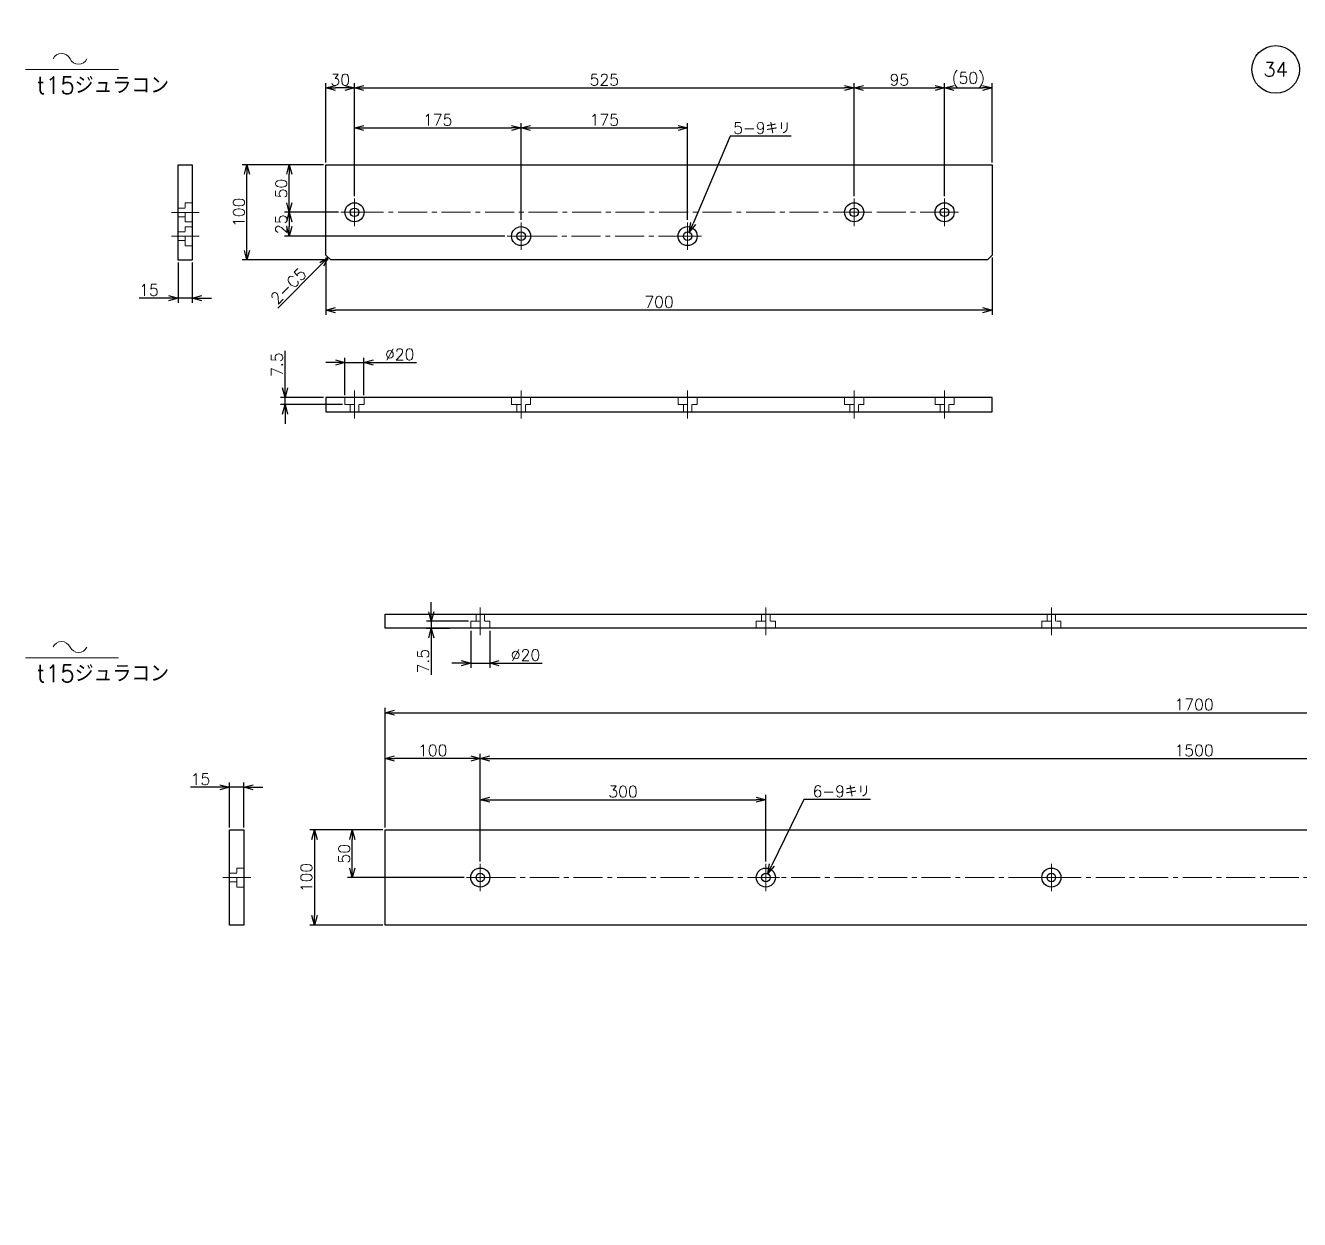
# Model space of a CAD drawing. Header units: millimetres. Extents: x 0 to 6647, y -19 to 2332.
# Drawn here: x 4221 to 5560, y 0 to 1254 of the extents above; entities that cross this region are included whole.
import ezdxf
from ezdxf import colors
from ezdxf.entities.mleader import LeaderData, LeaderLine
from ezdxf.enums import TextEntityAlignment as Align
from ezdxf.math import Vec2, Vec3

# ---------------------------------------------------------------- set-up
doc = ezdxf.new("R2010")
doc.units = ezdxf.units.MM
doc.header["$LTSCALE"] = 1.6
doc.header["$PDMODE"] = 99
doc.header["$PDSIZE"] = 1
doc.linetypes.add('CENTER2', pattern=[28.575, 19.05, -3.175, 3.175, -3.175])
doc.linetypes.add('HIDDEN', pattern=[9.525, 6.35, -3.175])
for name, color, linetype, lineweight in [('04_HIDDEN', 2, 'HIDDEN', 13), ('05_CENTER', 4, 'CENTER2', 13), ('08_DIM', 3, 'Continuous', 13)]:
    doc.layers.add(name, color=color, linetype=linetype, lineweight=lineweight)
doc.styles.add('KSS_TXT', font='txt.shx', dxfattribs={"bigfont": 'extfont2.shx'})
doc.styles.get("Standard").update_dxf_attribs({"font": 'txt.shx', "bigfont": 'extfont2.shx'})
doc.dimstyles.new('KSS_DIM', dxfattribs={"dimscale": 4, "dimtxt": 3, "dimasz": 2.5, "dimexe": 1.25, "dimexo": 0.625, "dimtad": 1, "dimdsep": 46, "dimtxsty": 'KSS_TXT', "dimblk": 'OPEN30', "dimcen": 0, "dimazin": 2, "dimtfac": 0.75, "dimtmove": 0, "dimatfit": 3, "dimldrblk": 'OPEN30', "dimfxl": 1.25, "dimtolj": 1, "dimarcsym": 0})
doc.dimstyles.new('KSS_DIM$3', dxfattribs={"dimscale": 4, "dimtxt": 3, "dimasz": 2.5, "dimexe": 1.25, "dimexo": 0.625, "dimtad": 1, "dimtih": 1, "dimtoh": 1, "dimdsep": 46, "dimtxsty": 'KSS_TXT', "dimblk": 'OPEN30', "dimcen": 0, "dimazin": 2, "dimtfac": 0.75, "dimtofl": 0, "dimtmove": 0, "dimatfit": 3, "dimldrblk": 'OPEN30', "dimfxl": 1.25, "dimtolj": 1, "dimarcsym": 0})

# ---------------------------------------------------------------- blocks, each defined once
blk = doc.blocks.new('_Open30')
at = {"color": 0, "linetype": 'ByBlock', "lineweight": -2}
for p, q in [((-1, 0.27), (0, 0)), ((0, 0), (-1, -0.27)), ((0, 0), (-1, 0))]:
    blk.add_line(p, q, dxfattribs=at)
blk = doc.blocks.new('*D204')
at = {"layer": '08_DIM', "color": 0, "lineweight": -2, "transparency": 16777216}
for p, q in [((4534.5, 1108), (4493.5, 1108)), ((4498.5, 1068), (4498.5, 1098)), ((4550.1, 1058), (4493.5, 1058))]:
    blk.add_line(p, q, dxfattribs=at)
at = {"layer": 'Defpoints', "color": 0, "transparency": 16777216}
for p in [(4498.5, 1108), (4537, 1108), (4552.6, 1058)]:
    blk.add_point(p, dxfattribs=at)
at = {"layer": '08_DIM', "color": 0, "lineweight": -2, "transparency": 16777216, "xscale": 10, "yscale": 10, "zscale": 10}
for p, rotation in [((4498.5, 1108), 90), ((4498.5, 1058), 270)]:
    blk.add_blockref('_Open30', p, dxfattribs=dict(at, rotation=rotation))
at = {"layer": '08_DIM', "color": 0, "transparency": 16777216, "insert": (4490, 1083), "char_height": 12, "attachment_point": 5, "rotation": 90, "style": 'KSS_TXT'}
blk.add_mtext('\\A1;50', dxfattribs=at)
blk = doc.blocks.new('*D205')
at = {"layer": '08_DIM', "color": 0, "lineweight": -2, "transparency": 16777216}
for p, q in [((4550.1, 1058), (4493.5, 1058)), ((4498.5, 1048), (4498.5, 1043)), ((4725.1, 1033), (4493.5, 1033))]:
    blk.add_line(p, q, dxfattribs=at)
at = {"layer": 'Defpoints', "color": 0, "transparency": 16777216}
for p in [(4552.6, 1058), (4498.5, 1033), (4727.6, 1033)]:
    blk.add_point(p, dxfattribs=at)
at = {"layer": '08_DIM', "color": 0, "lineweight": -2, "transparency": 16777216, "xscale": 10, "yscale": 10, "zscale": 10}
for p, rotation in [((4498.5, 1058), 90), ((4498.5, 1033), 270)]:
    blk.add_blockref('_Open30', p, dxfattribs=dict(at, rotation=rotation))
at = {"layer": '08_DIM', "color": 0, "transparency": 16777216, "insert": (4490, 1045.5), "char_height": 12, "attachment_point": 5, "rotation": 90, "style": 'KSS_TXT'}
blk.add_mtext('\\A1;25', dxfattribs=at)
blk = doc.blocks.new('*D206')
at = {"layer": '08_DIM', "color": 0, "lineweight": -2, "transparency": 16777216}
for p, q in [((4534.5, 1108), (4449, 1108)), ((4454, 1018), (4454, 1098)), ((4539.5, 1008), (4449, 1008))]:
    blk.add_line(p, q, dxfattribs=at)
at = {"layer": 'Defpoints', "color": 0, "transparency": 16777216}
for p in [(4454, 1108), (4537, 1108), (4542, 1008)]:
    blk.add_point(p, dxfattribs=at)
at = {"layer": '08_DIM', "color": 0, "lineweight": -2, "transparency": 16777216, "xscale": 10, "yscale": 10, "zscale": 10}
for p, rotation in [((4454, 1108), 90), ((4454, 1008), 270)]:
    blk.add_blockref('_Open30', p, dxfattribs=dict(at, rotation=rotation))
at = {"layer": '08_DIM', "color": 0, "transparency": 16777216, "insert": (4445.5, 1058), "char_height": 12, "attachment_point": 5, "rotation": 90, "style": 'KSS_TXT'}
blk.add_mtext('\\A1;100', dxfattribs=at)
blk = doc.blocks.new('*D207')
at = {"layer": '08_DIM', "color": 0, "lineweight": -2, "transparency": 16777216}
for p, q in [((4381.6, 1005.4), (4381.6, 962.9)), ((4396.6, 1005.4), (4396.6, 962.9)), ((4371.6, 967.9), (4340.6, 967.9)), ((4396.6, 967.9), (4381.6, 967.9)), ((4406.6, 967.9), (4416.6, 967.9))]:
    blk.add_line(p, q, dxfattribs=at)
at = {"layer": 'Defpoints', "color": 0, "transparency": 16777216}
for p in [(4381.6, 1007.9), (4396.6, 1007.9), (4381.6, 967.9)]:
    blk.add_point(p, dxfattribs=at)
at = {"layer": '08_DIM', "color": 0, "lineweight": -2, "transparency": 16777216, "xscale": 10, "yscale": 10, "zscale": 10}
blk.add_blockref('_Open30', (4381.6, 967.9), dxfattribs=at)
at = {"layer": '08_DIM', "color": 0, "lineweight": -2, "transparency": 16777216, "xscale": 10, "yscale": 10, "zscale": 10, "rotation": 180}
blk.add_blockref('_Open30', (4396.6, 967.9), dxfattribs=at)
at = {"layer": '08_DIM', "color": 0, "transparency": 16777216, "insert": (4351.1, 976.4), "char_height": 12, "attachment_point": 5, "style": 'KSS_TXT'}
blk.add_mtext('\\A1;15', dxfattribs=at)
blk = doc.blocks.new('*D208')
at = {"layer": '08_DIM', "color": 0, "lineweight": -2, "transparency": 16777216}
for p, q in [((4567, 1075), (4567, 1151.6)), ((4742, 1050), (4742, 1151.6)), ((4577, 1146.6), (4732, 1146.6))]:
    blk.add_line(p, q, dxfattribs=at)
at = {"layer": 'Defpoints', "color": 0, "transparency": 16777216}
for p in [(4742, 1146.6), (4567, 1072.5), (4742, 1047.5)]:
    blk.add_point(p, dxfattribs=at)
at = {"layer": '08_DIM', "color": 0, "lineweight": -2, "transparency": 16777216, "xscale": 10, "yscale": 10, "zscale": 10, "rotation": 180}
blk.add_blockref('_Open30', (4567, 1146.6), dxfattribs=at)
at = {"layer": '08_DIM', "color": 0, "lineweight": -2, "transparency": 16777216, "xscale": 10, "yscale": 10, "zscale": 10}
blk.add_blockref('_Open30', (4742, 1146.6), dxfattribs=at)
at = {"layer": '08_DIM', "color": 0, "transparency": 16777216, "insert": (4654.5, 1155.1), "char_height": 12, "attachment_point": 5, "style": 'KSS_TXT'}
blk.add_mtext('\\A1;175', dxfattribs=at)
blk = doc.blocks.new('*D209')
at = {"layer": '08_DIM', "color": 0, "lineweight": -2, "transparency": 16777216}
for p, q in [((4742, 1050), (4742, 1151.6)), ((4917, 1050), (4917, 1151.6)), ((4752, 1146.6), (4907, 1146.6))]:
    blk.add_line(p, q, dxfattribs=at)
at = {"layer": 'Defpoints', "color": 0, "transparency": 16777216}
for p in [(4917, 1146.6), (4742, 1047.5), (4917, 1047.5)]:
    blk.add_point(p, dxfattribs=at)
at = {"layer": '08_DIM', "color": 0, "lineweight": -2, "transparency": 16777216, "xscale": 10, "yscale": 10, "zscale": 10, "rotation": 180}
blk.add_blockref('_Open30', (4742, 1146.6), dxfattribs=at)
at = {"layer": '08_DIM', "color": 0, "lineweight": -2, "transparency": 16777216, "xscale": 10, "yscale": 10, "zscale": 10}
blk.add_blockref('_Open30', (4917, 1146.6), dxfattribs=at)
at = {"layer": '08_DIM', "color": 0, "transparency": 16777216, "insert": (4829.5, 1155.1), "char_height": 12, "attachment_point": 5, "style": 'KSS_TXT'}
blk.add_mtext('\\A1;175', dxfattribs=at)
blk = doc.blocks.new('*D210')
at = {"layer": '08_DIM', "color": 0, "lineweight": -2, "transparency": 16777216}
for p, q in [((4537, 1110.5), (4537, 1193.7)), ((4567, 1075), (4567, 1193.7)), ((4557, 1188.7), (4547, 1188.7))]:
    blk.add_line(p, q, dxfattribs=at)
at = {"layer": 'Defpoints', "color": 0, "transparency": 16777216}
for p in [(4537, 1188.7), (4537, 1108), (4567, 1072.5)]:
    blk.add_point(p, dxfattribs=at)
at = {"layer": '08_DIM', "color": 0, "lineweight": -2, "transparency": 16777216, "xscale": 10, "yscale": 10, "zscale": 10, "rotation": 180}
blk.add_blockref('_Open30', (4537, 1188.7), dxfattribs=at)
at = {"layer": '08_DIM', "color": 0, "lineweight": -2, "transparency": 16777216, "xscale": 10, "yscale": 10, "zscale": 10}
blk.add_blockref('_Open30', (4567, 1188.7), dxfattribs=at)
at = {"layer": '08_DIM', "color": 0, "transparency": 16777216, "insert": (4552, 1197.2), "char_height": 12, "attachment_point": 5, "style": 'KSS_TXT'}
blk.add_mtext('\\A1;30', dxfattribs=at)
blk = doc.blocks.new('*D211')
at = {"layer": '08_DIM', "color": 0, "lineweight": -2, "transparency": 16777216}
for p, q in [((4567, 1075), (4567, 1193.7)), ((5092, 1075), (5092, 1193.7)), ((4577, 1188.7), (5082, 1188.7))]:
    blk.add_line(p, q, dxfattribs=at)
at = {"layer": 'Defpoints', "color": 0, "transparency": 16777216}
for p in [(5092, 1188.7), (4567, 1072.5), (5092, 1072.5)]:
    blk.add_point(p, dxfattribs=at)
at = {"layer": '08_DIM', "color": 0, "lineweight": -2, "transparency": 16777216, "xscale": 10, "yscale": 10, "zscale": 10, "rotation": 180}
blk.add_blockref('_Open30', (4567, 1188.7), dxfattribs=at)
at = {"layer": '08_DIM', "color": 0, "lineweight": -2, "transparency": 16777216, "xscale": 10, "yscale": 10, "zscale": 10}
blk.add_blockref('_Open30', (5092, 1188.7), dxfattribs=at)
at = {"layer": '08_DIM', "color": 0, "transparency": 16777216, "insert": (4829.5, 1197.2), "char_height": 12, "attachment_point": 5, "style": 'KSS_TXT'}
blk.add_mtext('\\A1;525', dxfattribs=at)
blk = doc.blocks.new('*D212')
at = {"layer": '08_DIM', "color": 0, "lineweight": -2, "transparency": 16777216}
for p, q in [((5092, 1075), (5092, 1193.7)), ((5187, 1075), (5187, 1193.7)), ((5102, 1188.7), (5177, 1188.7))]:
    blk.add_line(p, q, dxfattribs=at)
at = {"layer": 'Defpoints', "color": 0, "transparency": 16777216}
for p in [(5187, 1188.7), (5092, 1072.5), (5187, 1072.5)]:
    blk.add_point(p, dxfattribs=at)
at = {"layer": '08_DIM', "color": 0, "lineweight": -2, "transparency": 16777216, "xscale": 10, "yscale": 10, "zscale": 10, "rotation": 180}
blk.add_blockref('_Open30', (5092, 1188.7), dxfattribs=at)
at = {"layer": '08_DIM', "color": 0, "lineweight": -2, "transparency": 16777216, "xscale": 10, "yscale": 10, "zscale": 10}
blk.add_blockref('_Open30', (5187, 1188.7), dxfattribs=at)
at = {"layer": '08_DIM', "color": 0, "transparency": 16777216, "insert": (5139.5, 1197.2), "char_height": 12, "attachment_point": 5, "style": 'KSS_TXT'}
blk.add_mtext('\\A1;95', dxfattribs=at)
blk = doc.blocks.new('*D213')
at = {"layer": '08_DIM', "color": 0, "lineweight": -2, "transparency": 16777216}
for p, q in [((5187, 1075), (5187, 1193.7)), ((5237, 1110.5), (5237, 1193.7)), ((5197, 1188.7), (5227, 1188.7))]:
    blk.add_line(p, q, dxfattribs=at)
at = {"layer": 'Defpoints', "color": 0, "transparency": 16777216}
for p in [(5237, 1188.7), (5237, 1108), (5187, 1072.5)]:
    blk.add_point(p, dxfattribs=at)
at = {"layer": '08_DIM', "color": 0, "lineweight": -2, "transparency": 16777216, "xscale": 10, "yscale": 10, "zscale": 10, "rotation": 180}
blk.add_blockref('_Open30', (5187, 1188.7), dxfattribs=at)
at = {"layer": '08_DIM', "color": 0, "lineweight": -2, "transparency": 16777216, "xscale": 10, "yscale": 10, "zscale": 10}
blk.add_blockref('_Open30', (5237, 1188.7), dxfattribs=at)
at = {"layer": '08_DIM', "color": 0, "transparency": 16777216, "insert": (5212, 1197.2), "char_height": 12, "attachment_point": 5, "style": 'KSS_TXT'}
blk.add_mtext('\\A1;(50)', dxfattribs=at)
blk = doc.blocks.new('*D214')
at = {"layer": '08_DIM', "color": 0, "lineweight": -2, "transparency": 16777216}
for p, q in [((4547, 900.2), (4537, 900.2)), ((4557, 866), (4557, 905.2)), ((4557, 900.2), (4577, 900.2)), ((4577, 866), (4577, 905.2)), ((4587, 900.2), (4632, 900.2))]:
    blk.add_line(p, q, dxfattribs=at)
at = {"layer": 'Defpoints', "color": 0, "transparency": 16777216}
for p in [(4577, 900.2), (4557, 863.5), (4577, 863.5)]:
    blk.add_point(p, dxfattribs=at)
at = {"layer": '08_DIM', "color": 0, "lineweight": -2, "transparency": 16777216, "xscale": 10, "yscale": 10, "zscale": 10}
blk.add_blockref('_Open30', (4557, 900.2), dxfattribs=at)
at = {"layer": '08_DIM', "color": 0, "lineweight": -2, "transparency": 16777216, "xscale": 10, "yscale": 10, "zscale": 10, "rotation": 180}
blk.add_blockref('_Open30', (4577, 900.2), dxfattribs=at)
at = {"layer": '08_DIM', "color": 0, "transparency": 16777216, "insert": (4614.5, 908.7), "char_height": 12, "attachment_point": 5, "style": 'KSS_TXT'}
blk.add_mtext('\\A1;%%C20', dxfattribs=at)
blk = doc.blocks.new('*D215')
at = {"layer": '08_DIM', "color": 0, "lineweight": -2, "transparency": 16777216}
for p, q in [((4494.1, 873.5), (4494.1, 912.5)), ((4534.5, 863.5), (4489.1, 863.5)), ((4494.1, 856), (4494.1, 863.5)), ((4554.5, 856), (4489.1, 856)), ((4494.1, 846), (4494.1, 836))]:
    blk.add_line(p, q, dxfattribs=at)
at = {"layer": 'Defpoints', "color": 0, "transparency": 16777216}
for p in [(4494.1, 863.5), (4537, 863.5), (4557, 856)]:
    blk.add_point(p, dxfattribs=at)
at = {"layer": '08_DIM', "color": 0, "lineweight": -2, "transparency": 16777216, "xscale": 10, "yscale": 10, "zscale": 10}
for p, rotation in [((4494.1, 863.5), 270), ((4494.1, 856), 90)]:
    blk.add_blockref('_Open30', p, dxfattribs=dict(at, rotation=rotation))
at = {"layer": '08_DIM', "color": 0, "transparency": 16777216, "insert": (4485.6, 898), "char_height": 12, "attachment_point": 5, "rotation": 90, "style": 'KSS_TXT'}
blk.add_mtext('\\A1;7.5', dxfattribs=at)
blk = doc.blocks.new('*D216')
at = {"layer": '08_DIM', "color": 0, "lineweight": -2, "transparency": 16777216}
for p, q in [((4537, 1010.5), (4537, 950.3)), ((5237, 1010.5), (5237, 950.3)), ((5227, 955.3), (4547, 955.3))]:
    blk.add_line(p, q, dxfattribs=at)
at = {"layer": 'Defpoints', "color": 0, "transparency": 16777216}
for p in [(4537, 1013), (5237, 1013), (4537, 955.3)]:
    blk.add_point(p, dxfattribs=at)
at = {"layer": '08_DIM', "color": 0, "lineweight": -2, "transparency": 16777216, "xscale": 10, "yscale": 10, "zscale": 10, "rotation": 180}
blk.add_blockref('_Open30', (4537, 955.3), dxfattribs=at)
at = {"layer": '08_DIM', "color": 0, "lineweight": -2, "transparency": 16777216, "xscale": 10, "yscale": 10, "zscale": 10}
blk.add_blockref('_Open30', (5237, 955.3), dxfattribs=at)
at = {"layer": '08_DIM', "color": 0, "transparency": 16777216, "insert": (4887, 963.8), "char_height": 12, "attachment_point": 5, "style": 'KSS_TXT'}
blk.add_mtext('\\A1;700', dxfattribs=at)
blk = doc.blocks.new('*D217')
at = {"layer": '08_DIM', "color": 0, "lineweight": -2, "transparency": 16777216}
blk.add_line((4532.5, 1003.5), (4486.3, 957.3), dxfattribs=at)
at = {"layer": 'Defpoints', "color": 0, "transparency": 16777216}
for p in [(4539.5, 1010.5), (4444.7, 915.7), (4444.7, 915.7)]:
    blk.add_point(p, dxfattribs=at)
at = {"layer": '08_DIM', "color": 0, "lineweight": -2, "transparency": 16777216, "xscale": 10, "yscale": 10, "zscale": 10, "rotation": 44.99999999999979}
blk.add_blockref('_Open30', (4539.5, 1010.5), dxfattribs=at)
at = {"layer": '08_DIM', "color": 0, "transparency": 16777216, "insert": (4497.6, 980.6), "char_height": 12, "attachment_point": 5, "rotation": 45, "style": 'KSS_TXT'}
blk.add_mtext('\\A1;2-C5', dxfattribs=at)
blk = doc.blocks.new('p1ba05')
for centre, start, end in [((-2.95, 0.29), 24.2276, 155.5758), ((0, 1.62), 204.2276, 335.5758)]:
    blk.add_arc(centre, 1.62, start, end)
blk = doc.blocks.new('*D218')
at = {"layer": '08_DIM', "color": 0, "lineweight": -2, "transparency": 16777216}
for p, q in [((4961.8, 1138), (4922.7, 1046.4)), ((5025.9, 1138), (4961.8, 1138))]:
    blk.add_line(p, q, dxfattribs=at)
at = {"layer": 'Defpoints', "color": 0, "transparency": 16777216}
for p in [(4918.8, 1037.2), (4915.3, 1028.9)]:
    blk.add_point(p, dxfattribs=at)
at = {"layer": '08_DIM', "color": 0, "lineweight": -2, "transparency": 16777216, "xscale": 10, "yscale": 10, "zscale": 10, "rotation": 246.8800580924028}
blk.add_blockref('_Open30', (4918.8, 1037.2), dxfattribs=at)
at = {"layer": '08_DIM', "color": 0, "transparency": 16777216, "insert": (4995.1, 1146.5), "char_height": 12, "attachment_point": 5, "style": 'KSS_TXT'}
blk.add_mtext('\\A1;5-9キリ', dxfattribs=at)
blk = doc.blocks.new('AM_BALLOON1')
at = {"transparency": 16777216}
blk.add_circle((0, 0), 5, dxfattribs=at)
blk.add_attdef('B_NUMBER', text='', height=3, dxfattribs=at).set_placement((0, 0), align=Align.MIDDLE_CENTER)
blk = doc.blocks.new('_OPEN')
at = {"color": 0, "linetype": 'ByBlock'}
for p, q in [((-1, 0.17), (0, 0)), ((0, 0), (-1, -0.17)), ((0, 0), (-1, 0))]:
    blk.add_line(p, q, dxfattribs=at)
blk = doc.blocks.new('*D249')
at = {"layer": '08_DIM', "color": 0, "lineweight": -2, "transparency": 16777216}
for p, q in [((4699.2, 376.2), (4699.2, 446)), ((4999.2, 376.2), (4999.2, 446)), ((4709.2, 441), (4989.2, 441))]:
    blk.add_line(p, q, dxfattribs=at)
at = {"layer": 'Defpoints', "color": 0, "transparency": 16777216}
for p in [(4999.2, 441), (4699.2, 373.7), (4999.2, 373.7)]:
    blk.add_point(p, dxfattribs=at)
at = {"layer": '08_DIM', "color": 0, "lineweight": -2, "transparency": 16777216, "xscale": 10, "yscale": 10, "zscale": 10, "rotation": 180}
blk.add_blockref('_Open30', (4699.2, 441), dxfattribs=at)
at = {"layer": '08_DIM', "color": 0, "lineweight": -2, "transparency": 16777216, "xscale": 10, "yscale": 10, "zscale": 10}
blk.add_blockref('_Open30', (4999.2, 441), dxfattribs=at)
at = {"layer": '08_DIM', "color": 0, "transparency": 16777216, "insert": (4849.2, 449.5), "char_height": 12, "attachment_point": 5, "style": 'KSS_TXT'}
blk.add_mtext('\\A1;300', dxfattribs=at)
blk = doc.blocks.new('*D250')
at = {"layer": '08_DIM', "color": 0, "lineweight": -2, "transparency": 16777216}
for p, q in [((4699.2, 376.2), (4699.2, 489.2)), ((4709.2, 484.2), (6189.2, 484.2)), ((6199.2, 376.2), (6199.2, 489.2))]:
    blk.add_line(p, q, dxfattribs=at)
at = {"layer": 'Defpoints', "color": 0, "transparency": 16777216}
for p in [(6199.2, 484.2), (4699.2, 373.7), (6199.2, 373.7)]:
    blk.add_point(p, dxfattribs=at)
at = {"layer": '08_DIM', "color": 0, "lineweight": -2, "transparency": 16777216, "xscale": 10, "yscale": 10, "zscale": 10, "rotation": 180}
blk.add_blockref('_Open30', (4699.2, 484.2), dxfattribs=at)
at = {"layer": '08_DIM', "color": 0, "lineweight": -2, "transparency": 16777216, "xscale": 10, "yscale": 10, "zscale": 10}
blk.add_blockref('_Open30', (6199.2, 484.2), dxfattribs=at)
at = {"layer": '08_DIM', "color": 0, "transparency": 16777216, "insert": (5449.2, 492.7), "char_height": 12, "attachment_point": 5, "style": 'KSS_TXT'}
blk.add_mtext('\\A1;1500', dxfattribs=at)
blk = doc.blocks.new('*D251')
at = {"layer": '08_DIM', "color": 0, "lineweight": -2, "transparency": 16777216}
for p, q in [((4599.2, 411.7), (4599.2, 489.2)), ((4689.2, 484.2), (4609.2, 484.2)), ((4699.2, 376.2), (4699.2, 489.2))]:
    blk.add_line(p, q, dxfattribs=at)
at = {"layer": 'Defpoints', "color": 0, "transparency": 16777216}
for p in [(4599.2, 484.2), (4599.2, 409.2), (4699.2, 373.7)]:
    blk.add_point(p, dxfattribs=at)
at = {"layer": '08_DIM', "color": 0, "lineweight": -2, "transparency": 16777216, "xscale": 10, "yscale": 10, "zscale": 10, "rotation": 180}
blk.add_blockref('_Open30', (4599.2, 484.2), dxfattribs=at)
at = {"layer": '08_DIM', "color": 0, "lineweight": -2, "transparency": 16777216, "xscale": 10, "yscale": 10, "zscale": 10}
blk.add_blockref('_Open30', (4699.2, 484.2), dxfattribs=at)
at = {"layer": '08_DIM', "color": 0, "transparency": 16777216, "insert": (4649.2, 492.7), "char_height": 12, "attachment_point": 5, "style": 'KSS_TXT'}
blk.add_mtext('\\A1;100', dxfattribs=at)
blk = doc.blocks.new('*D252')
at = {"layer": '08_DIM', "color": 0, "lineweight": -2, "transparency": 16777216}
for p, q in [((4599.2, 411.7), (4599.2, 537.4)), ((6299.2, 411.7), (6299.2, 537.4)), ((4609.2, 532.4), (6289.2, 532.4))]:
    blk.add_line(p, q, dxfattribs=at)
at = {"layer": 'Defpoints', "color": 0, "transparency": 16777216}
for p in [(6299.2, 532.4), (4599.2, 409.2), (6299.2, 409.2)]:
    blk.add_point(p, dxfattribs=at)
at = {"layer": '08_DIM', "color": 0, "lineweight": -2, "transparency": 16777216, "xscale": 10, "yscale": 10, "zscale": 10, "rotation": 180}
blk.add_blockref('_Open30', (4599.2, 532.4), dxfattribs=at)
at = {"layer": '08_DIM', "color": 0, "lineweight": -2, "transparency": 16777216, "xscale": 10, "yscale": 10, "zscale": 10}
blk.add_blockref('_Open30', (6299.2, 532.4), dxfattribs=at)
at = {"layer": '08_DIM', "color": 0, "transparency": 16777216, "insert": (5449.2, 540.9), "char_height": 12, "attachment_point": 5, "style": 'KSS_TXT'}
blk.add_mtext('\\A1;1700', dxfattribs=at)
blk = doc.blocks.new('*D253')
at = {"layer": '08_DIM', "color": 0, "lineweight": -2, "transparency": 16777216}
for p, q in [((4596.7, 409.2), (4559.7, 409.2)), ((4564.7, 369.2), (4564.7, 399.2)), ((4682.3, 359.2), (4559.7, 359.2))]:
    blk.add_line(p, q, dxfattribs=at)
at = {"layer": 'Defpoints', "color": 0, "transparency": 16777216}
for p in [(4564.7, 409.2), (4599.2, 409.2), (4684.8, 359.2)]:
    blk.add_point(p, dxfattribs=at)
at = {"layer": '08_DIM', "color": 0, "lineweight": -2, "transparency": 16777216, "xscale": 10, "yscale": 10, "zscale": 10}
for p, rotation in [((4564.7, 409.2), 90), ((4564.7, 359.2), 270)]:
    blk.add_blockref('_Open30', p, dxfattribs=dict(at, rotation=rotation))
at = {"layer": '08_DIM', "color": 0, "transparency": 16777216, "insert": (4556.2, 384.2), "char_height": 12, "attachment_point": 5, "rotation": 90, "style": 'KSS_TXT'}
blk.add_mtext('\\A1;50', dxfattribs=at)
blk = doc.blocks.new('*D254')
at = {"layer": '08_DIM', "color": 0, "lineweight": -2, "transparency": 16777216}
for p, q in [((4596.7, 409.2), (4520, 409.2)), ((4525, 399.2), (4525, 319.2)), ((4596.7, 309.2), (4520, 309.2))]:
    blk.add_line(p, q, dxfattribs=at)
at = {"layer": 'Defpoints', "color": 0, "transparency": 16777216}
for p in [(4599.2, 409.2), (4525, 309.2), (4599.2, 309.2)]:
    blk.add_point(p, dxfattribs=at)
at = {"layer": '08_DIM', "color": 0, "lineweight": -2, "transparency": 16777216, "xscale": 10, "yscale": 10, "zscale": 10}
for p, rotation in [((4525, 409.2), 90), ((4525, 309.2), 270)]:
    blk.add_blockref('_Open30', p, dxfattribs=dict(at, rotation=rotation))
at = {"layer": '08_DIM', "color": 0, "transparency": 16777216, "insert": (4516.5, 359.2), "char_height": 12, "attachment_point": 5, "rotation": 90, "style": 'KSS_TXT'}
blk.add_mtext('\\A1;100', dxfattribs=at)
blk = doc.blocks.new('*D255')
at = {"layer": '08_DIM', "color": 0, "lineweight": -2, "transparency": 16777216}
for p, q in [((4435.7, 411.7), (4435.7, 459)), ((4450.7, 411.7), (4450.7, 459)), ((4425.7, 454), (4394.7, 454)), ((4450.7, 454), (4435.7, 454)), ((4460.7, 454), (4470.7, 454))]:
    blk.add_line(p, q, dxfattribs=at)
at = {"layer": 'Defpoints', "color": 0, "transparency": 16777216}
for p in [(4435.7, 454), (4435.7, 409.2), (4450.7, 409.2)]:
    blk.add_point(p, dxfattribs=at)
at = {"layer": '08_DIM', "color": 0, "lineweight": -2, "transparency": 16777216, "xscale": 10, "yscale": 10, "zscale": 10}
blk.add_blockref('_Open30', (4435.7, 454), dxfattribs=at)
at = {"layer": '08_DIM', "color": 0, "lineweight": -2, "transparency": 16777216, "xscale": 10, "yscale": 10, "zscale": 10, "rotation": 180}
blk.add_blockref('_Open30', (4450.7, 454), dxfattribs=at)
at = {"layer": '08_DIM', "color": 0, "transparency": 16777216, "insert": (4405.2, 462.5), "char_height": 12, "attachment_point": 5, "style": 'KSS_TXT'}
blk.add_mtext('\\A1;15', dxfattribs=at)
blk = doc.blocks.new('*D256')
at = {"layer": '08_DIM', "color": 0, "lineweight": -2, "transparency": 16777216}
for p, q in [((4689.2, 618.5), (4689.2, 579.4)), ((4709.2, 618.5), (4709.2, 579.4)), ((4679.2, 584.4), (4669.2, 584.4)), ((4689.2, 584.4), (4709.2, 584.4)), ((4719.2, 584.4), (4764.2, 584.4))]:
    blk.add_line(p, q, dxfattribs=at)
at = {"layer": 'Defpoints', "color": 0, "transparency": 16777216}
for p in [(4689.2, 621), (4709.2, 621), (4709.2, 584.4)]:
    blk.add_point(p, dxfattribs=at)
at = {"layer": '08_DIM', "color": 0, "lineweight": -2, "transparency": 16777216, "xscale": 10, "yscale": 10, "zscale": 10}
blk.add_blockref('_Open30', (4689.2, 584.4), dxfattribs=at)
at = {"layer": '08_DIM', "color": 0, "lineweight": -2, "transparency": 16777216, "xscale": 10, "yscale": 10, "zscale": 10, "rotation": 180}
blk.add_blockref('_Open30', (4709.2, 584.4), dxfattribs=at)
at = {"layer": '08_DIM', "color": 0, "transparency": 16777216, "insert": (4746.7, 592.9), "char_height": 12, "attachment_point": 5, "style": 'KSS_TXT'}
blk.add_mtext('\\A1;%%C20', dxfattribs=at)
blk = doc.blocks.new('*D257')
at = {"layer": '08_DIM', "color": 0, "lineweight": -2, "transparency": 16777216}
for p, q in [((4647.7, 638.5), (4647.7, 648.5)), ((4686.7, 628.5), (4642.7, 628.5)), ((4666.7, 621), (4642.7, 621)), ((4647.7, 628.5), (4647.7, 621)), ((4647.7, 611), (4647.7, 572))]:
    blk.add_line(p, q, dxfattribs=at)
at = {"layer": 'Defpoints', "color": 0, "transparency": 16777216}
for p in [(4647.7, 621), (4669.2, 621), (4689.2, 628.5)]:
    blk.add_point(p, dxfattribs=at)
at = {"layer": '08_DIM', "color": 0, "lineweight": -2, "transparency": 16777216, "xscale": 10, "yscale": 10, "zscale": 10}
for p, rotation in [((4647.7, 628.5), 270), ((4647.7, 621), 90)]:
    blk.add_blockref('_Open30', p, dxfattribs=dict(at, rotation=rotation))
at = {"layer": '08_DIM', "color": 0, "transparency": 16777216, "insert": (4639.2, 586.5), "char_height": 12, "attachment_point": 5, "rotation": 90, "style": 'KSS_TXT'}
blk.add_mtext('\\A1;7.5', dxfattribs=at)
blk = doc.blocks.new('*D258')
at = {"layer": '08_DIM', "color": 0, "lineweight": -2, "transparency": 16777216}
for p, q in [((5039.2, 441.3), (5005.6, 372.3)), ((5109.3, 441.3), (5039.2, 441.3))]:
    blk.add_line(p, q, dxfattribs=at)
at = {"layer": 'Defpoints', "color": 0, "transparency": 16777216}
for p in [(5001.2, 363.3), (4997.2, 355.2)]:
    blk.add_point(p, dxfattribs=at)
at = {"layer": '08_DIM', "color": 0, "lineweight": -2, "transparency": 16777216, "xscale": 10, "yscale": 10, "zscale": 10, "rotation": 244.0164366393957}
blk.add_blockref('_Open30', (5001.2, 363.3), dxfattribs=at)
at = {"layer": '08_DIM', "color": 0, "transparency": 16777216, "insert": (5078.5, 449.8), "char_height": 12, "attachment_point": 5, "style": 'KSS_TXT'}
blk.add_mtext('\\A1;6-9キリ', dxfattribs=at)

msp = doc.modelspace()

# ---------------------------------------------------------------- linework, layer by layer
at = {"color": 0}
msp.add_line((4599.213, 409.245), (6299.213, 409.245), dxfattribs=at)
for points in [[(4381.612, 1007.89), (4381.612, 1107.89), (4396.612, 1107.89), (4396.612, 1007.89)], [(4537.038, 1108.023), (5237.038, 1108.023), (5237.038, 1013.023), (5232.038, 1008.023), (4542.038, 1008.023), (4537.038, 1013.023)], [(4537.038, 848.548), (5237.038, 848.549), (5237.038, 863.549), (4537.038, 863.548)], [(4599.213, 636.008), (6299.213, 636.008), (6299.213, 621.008), (4599.213, 621.008)], [(4435.718, 309.245), (4435.718, 409.245), (4450.718, 409.245), (4450.718, 309.245)]]:
    msp.add_lwpolyline(points, close=True, dxfattribs=at)
for points in [[(4599.213, 309.245), (4599.213, 409.245)], [(6299.213, 309.245), (6299.213, 309.245), (4599.213, 309.245), (4599.213, 309.245)]]:
    msp.add_lwpolyline(points, dxfattribs=at)
for centre, radius in [((4567.039, 1058.023), 10), ((4567.039, 1058.023), 4.5), ((5092.039, 1058.023), 10), ((5092.039, 1058.023), 4.5), ((5187.038, 1058.023), 10), ((5187.038, 1058.023), 4.5), ((4742.039, 1033.023), 10), ((4742.039, 1033.023), 4.5), ((4917.039, 1033.023), 10), ((4917.039, 1033.023), 4.5), ((4699.213, 359.245), 10), ((4699.213, 359.245), 4.5), ((4999.213, 359.245), 10), ((4999.213, 359.245), 4.5), ((5299.213, 359.245), 10), ((5299.213, 359.245), 4.5)]:
    msp.add_circle(centre, radius, dxfattribs=at)
at = {"layer": '04_HIDDEN'}
for p, q in [((4389.112, 1062.39), (4381.612, 1062.39)), ((4389.112, 1047.89), (4389.112, 1067.89)), ((4389.112, 1067.89), (4396.612, 1067.89)), ((4389.112, 1053.39), (4381.612, 1053.39)), ((4396.612, 1047.89), (4389.112, 1047.89)), ((4389.112, 1037.39), (4381.612, 1037.39)), ((4389.112, 1022.89), (4389.112, 1042.89)), ((4389.112, 1042.89), (4396.612, 1042.89)), ((4389.112, 1028.39), (4381.612, 1028.39)), ((4396.612, 1022.89), (4389.112, 1022.89)), ((4557.039, 863.549), (4557.039, 856.049)), ((4577.039, 856.049), (4577.039, 863.549)), ((4732.039, 863.549), (4732.039, 856.049)), ((4752.039, 856.049), (4752.039, 863.549)), ((4907.039, 863.549), (4907.039, 856.049)), ((4927.039, 856.049), (4927.039, 863.549)), ((5082.039, 863.549), (5082.039, 856.049)), ((5102.039, 856.049), (5102.039, 863.549)), ((5177.038, 863.549), (5177.038, 856.049)), ((5197.038, 856.049), (5197.038, 863.549)), ((4557.039, 856.049), (4577.039, 856.049)), ((4562.539, 856.049), (4562.539, 848.549)), ((4571.539, 856.049), (4571.539, 848.549)), ((4732.039, 856.049), (4752.039, 856.049)), ((4737.539, 856.049), (4737.539, 848.549)), ((4746.539, 856.049), (4746.539, 848.549)), ((4907.039, 856.049), (4927.039, 856.049)), ((4912.539, 856.049), (4912.539, 848.549)), ((4921.539, 856.049), (4921.539, 848.549)), ((5082.039, 856.049), (5102.039, 856.049)), ((5087.539, 856.049), (5087.539, 848.549)), ((5096.539, 856.049), (5096.539, 848.549)), ((5177.038, 856.049), (5197.038, 856.049)), ((5182.538, 856.049), (5182.538, 848.549)), ((5191.538, 856.049), (5191.538, 848.549)), ((4694.713, 628.508), (4694.713, 636.008)), ((4703.713, 628.508), (4703.713, 636.008)), ((4994.713, 628.508), (4994.713, 636.008)), ((5003.713, 628.508), (5003.713, 636.008)), ((5294.713, 628.508), (5294.713, 636.008)), ((5303.713, 628.508), (5303.713, 636.008)), ((4689.213, 628.508), (4709.213, 628.508)), ((4689.213, 621.008), (4689.213, 628.508)), ((4709.213, 628.508), (4709.213, 621.008)), ((4989.213, 628.508), (5009.213, 628.508)), ((4989.213, 621.008), (4989.213, 628.508)), ((5009.213, 628.508), (5009.213, 621.008)), ((5289.213, 628.508), (5309.213, 628.508)), ((5289.213, 621.008), (5289.213, 628.508)), ((5309.213, 628.508), (5309.213, 621.008)), ((4443.218, 363.745), (4435.718, 363.745)), ((4443.218, 349.245), (4443.218, 369.245)), ((4443.218, 369.245), (4450.718, 369.245)), ((4443.218, 354.745), (4435.718, 354.745)), ((4450.718, 349.245), (4443.218, 349.245))]:
    msp.add_line(p, q, dxfattribs=at)
at = {"layer": '05_CENTER'}
for p, q in [((4567.039, 1043.585), (4567.039, 1072.462)), ((5092.039, 1043.585), (5092.039, 1072.462)), ((5187.038, 1043.585), (5187.038, 1072.462)), ((4403.934, 1057.89), (4374.627, 1057.89)), ((4581.477, 1058.023), (4552.6, 1058.023)), ((4567.039, 1058.023), (5187.038, 1058.023)), ((5106.477, 1058.023), (5077.6, 1058.023)), ((5201.477, 1058.023), (5172.6, 1058.023)), ((4742.039, 1018.585), (4742.039, 1047.462)), ((4917.039, 1018.585), (4917.039, 1047.462)), ((4403.934, 1032.89), (4374.627, 1032.89)), ((4756.477, 1033.023), (4727.6, 1033.023)), ((4917.039, 1033.023), (4742.039, 1033.023)), ((4931.477, 1033.023), (4902.6, 1033.023)), ((4567.039, 870.87), (4567.039, 841.564)), ((4742.039, 870.87), (4742.039, 841.564)), ((4917.039, 870.87), (4917.039, 841.564)), ((5092.039, 870.87), (5092.039, 841.564)), ((5187.038, 870.87), (5187.038, 841.564)), ((4699.213, 613.686), (4699.213, 642.993)), ((4999.213, 613.686), (4999.213, 642.993)), ((5299.213, 613.686), (5299.213, 642.993)), ((4699.213, 344.806), (4699.213, 373.683)), ((4999.213, 344.806), (4999.213, 373.683)), ((5299.213, 344.806), (5299.213, 373.683)), ((4458.04, 359.245), (4428.733, 359.245)), ((4713.652, 359.245), (4684.774, 359.245)), ((6199.213, 359.245), (4699.213, 359.245)), ((5013.652, 359.245), (4984.774, 359.245)), ((5313.652, 359.245), (5284.774, 359.245))]:
    msp.add_line(p, q, dxfattribs=at)
at = {"layer": '08_DIM'}
for p, q in [((4221.341, 1208.074), (4318.947, 1208.074)), ((4221.341, 590.18), (4318.947, 590.18))]:
    msp.add_line(p, q, dxfattribs=at)

# ---------------------------------------------------------------- block references
at = {"layer": '08_DIM', "xscale": 6, "yscale": 6, "zscale": 6}
for p in [(4276.991, 1213.545), (4276.991, 595.65)]:
    msp.add_blockref('p1ba05', p, dxfattribs=at)

# ---------------------------------------------------------------- texts
at = {"layer": '08_DIM', "style": 'KSS_TXT'}
for p in [(4233.046, 1182.454), (4233.046, 564.56)]:
    msp.add_text('t15ジュラコン', height=18, dxfattribs=at).set_placement(p)

# ---------------------------------------------------------------- dimensions: what is measured, and where the dimension line sits
at = {"layer": '08_DIM'}
for base, p1, p2, picture, middle in [((4537.038, 1188.703), (4567.039, 1072.462), (4537.038, 1108.023), '*D210', (4552.038, 1197.203)), ((5092.039, 1188.703), (4567.039, 1072.462), (5092.039, 1072.462), '*D211', (4829.539, 1197.203)), ((5187.038, 1188.703), (5092.039, 1072.462), (5187.038, 1072.462), '*D212', (5139.538, 1197.203)), ((4742.039, 1146.602), (4567.039, 1072.462), (4742.039, 1047.462), '*D208', (4654.539, 1155.102)), ((4917.039, 1146.602), (4742.039, 1047.462), (4917.039, 1047.462), '*D209', (4829.539, 1155.102)), ((4381.612, 967.869), (4396.612, 1007.89), (4381.612, 1007.89), '*D207', (4351.112, 976.369)), ((4537.038, 955.304), (5237.038, 1013.023), (4537.038, 1013.023), '*D216', (4887.038, 963.804)), ((6299.213, 532.377), (4599.213, 409.245), (6299.213, 409.245), '*D252', (5449.213, 540.877)), ((4599.213, 484.218), (4699.213, 373.683), (4599.213, 409.245), '*D251', (4649.213, 492.718)), ((6199.213, 484.218), (4699.213, 373.683), (6199.213, 373.683), '*D250', (5449.213, 492.718)), ((4435.718, 453.952), (4450.718, 409.245), (4435.718, 409.245), '*D255', (4405.218, 462.452)), ((4999.213, 441.028), (4699.213, 373.683), (4999.213, 373.683), '*D249', (4849.213, 449.528))]:
    dim = msp.add_linear_dim(base=base, p1=p1, p2=p2, dimstyle='KSS_DIM', override={"dimarcsym": 1}, dxfattribs=at)
    dim.commit()
    dim.dimension.update_dxf_attribs({"geometry": picture, "text_midpoint": middle})
for base, p1, p2, text, picture, middle in [((5237.038, 1188.703), (5187.038, 1072.462), (5237.038, 1108.023), '(<>)', '*D213', (5212.038, 1197.203)), ((4577.039, 900.197), (4557.039, 863.548), (4577.039, 863.548), '%%C<>', '*D214', (4614.539, 908.697)), ((4709.213, 584.36), (4689.213, 621.008), (4709.213, 621.008), '%%C<>', '*D256', (4746.713, 592.86))]:
    dim = msp.add_linear_dim(base=base, p1=p1, p2=p2, text=text, dimstyle='KSS_DIM', override={"dimarcsym": 1}, dxfattribs=at)
    dim.commit()
    dim.dimension.update_dxf_attribs({"geometry": picture, "text_midpoint": middle})
for p1, p2, text, picture, middle in [((4915.272, 1028.885), (4918.806, 1037.162), '5-<>キリ', '*D218', (4995.142, 1137.963)), ((4997.241, 355.199), (5001.184, 363.29), '6-<>キリ', '*D258', (5078.511, 441.313))]:
    dim = msp.add_diameter_dim_2p(p1=p1, p2=p2, text=text, dimstyle='KSS_DIM$3', override={"dimpost": '<>', "dimtix": 1, "dimarcsym": 1}, dxfattribs=at)
    dim.commit()
    dim.dimension.update_dxf_attribs({"geometry": picture, "text_midpoint": middle, "dimtype": 163})
for base, p1, p2, angle, picture, middle in [((4453.968, 1108.023), (4542.038, 1008.023), (4537.038, 1108.023), 90, '*D206', (4445.468, 1058.023)), ((4498.505, 1108.023), (4552.6, 1058.023), (4537.038, 1108.023), 90, '*D204', (4490.005, 1083.023)), ((4498.505, 1033.023), (4552.6, 1058.023), (4727.6, 1033.023), 90, '*D205', (4490.005, 1045.523)), ((4494.105, 863.548), (4557.039, 856.048), (4537.039, 863.548), 270, '*D215', (4485.605, 898.048)), ((4647.688, 621.008), (4689.213, 628.508), (4669.213, 621.008), 90, '*D257', (4639.188, 586.508)), ((4525.01, 309.245), (4599.213, 409.245), (4599.213, 309.245), 90, '*D254', (4516.51, 359.245)), ((4564.655, 409.245), (4684.774, 359.245), (4599.213, 409.245), 90, '*D253', (4556.155, 384.245))]:
    dim = msp.add_linear_dim(base=base, p1=p1, p2=p2, angle=angle, dimstyle='KSS_DIM', override={"dimarcsym": 1}, dxfattribs=at)
    dim.commit()
    dim.dimension.update_dxf_attribs({"geometry": picture, "text_midpoint": middle})
dim = msp.add_linear_dim(base=(4444.717, 915.702), p1=(4539.538, 1010.523), p2=(4444.717, 915.702), angle=225, text='2-C5', dimstyle='KSS_DIM', override={"dimse1": 1, "dimse2": 1, "dimsd2": 1, "dimarcsym": 1}, dxfattribs=at)
dim.commit()
dim.dimension.update_dxf_attribs({"geometry": '*D217', "text_midpoint": (4503.635, 974.621), "dimtype": 161})

# ---------------------------------------------------------------- leaders
ml = msp.add_multileader_block('Standard', dxfattribs=at)
ml.set_content('AM_BALLOON1', color=256, scale=5)
ml.set_attribute('B_NUMBER', '32', width=0)
ml.set_leader_properties(color=256, linetype='ByLayer', lineweight=-1)
ml.set_arrow_properties(name='OPEN')
ml.build(insert=Vec2(0, 0))
ml.multileader.update_dxf_attribs({"leader_type": 0, "has_dogleg": 0, "text_right_attachment_type": 6, "dogleg_length": 0, "arrow_head_size": 10, "scale": 2.5, "block_connection_type": 1})
ctx = ml.context
ctx.base_point, ctx.scale, ctx.char_height, ctx.arrow_head_size, ctx.landing_gap_size, ctx.plane_origin = Vec3(5534.94, 1677.87), 2.5, 20, 10, 10, Vec3(5534.94, 1677.87)
ctx.right_attachment, ctx.attachment_type = 6, 1
notes = []
notes.append((ctx, [(0, (0, 0, 0), (0, 0), (1, 0), 1, [])]))
ctx.block.insert = Vec3(5534.94, 1677.87)
ml = msp.add_multileader_block('Standard', dxfattribs=at)
ml.set_content('AM_BALLOON1', color=256, scale=5)
ml.set_attribute('B_NUMBER', '34', width=0)
ml.set_leader_properties(color=256, linetype='ByLayer', lineweight=-1)
ml.set_arrow_properties(name='OPEN')
ml.build(insert=Vec2(0, 0))
ml.multileader.update_dxf_attribs({"leader_type": 0, "has_dogleg": 0, "text_right_attachment_type": 6, "dogleg_length": 0, "arrow_head_size": 10, "scale": 2.5, "block_connection_type": 1})
ctx = ml.context
ctx.base_point, ctx.scale, ctx.char_height, ctx.arrow_head_size, ctx.landing_gap_size, ctx.plane_origin = Vec3(5534.94, 1208.107), 2.5, 20, 10, 10, Vec3(5534.94, 1208.107)
ctx.right_attachment, ctx.attachment_type = 6, 1
notes.append((ctx, [(0, (0, 0, 0), (0, 0), (1, 0), 1, [])]))
ctx.block.insert = Vec3(5534.94, 1208.107)
for ctx, leaders in notes:
    for number, flags, end, landing, length, lines in leaders:
        leader = LeaderData()
        leader.index, (leader.has_last_leader_line, leader.has_dogleg_vector, leader.attachment_direction) = number, flags
        leader.last_leader_point, leader.dogleg_vector, leader.dogleg_length = Vec3(end), Vec3(landing), length
        for number, points, colour, breaks in lines:
            line = LeaderLine()
            line.index, line.vertices, line.color, line.breaks = number, Vec3.list(points), colors.encode_raw_color(colour), breaks
            leader.lines.append(line)
        ctx.leaders.append(leader)

doc.saveas('drawing.dxf')
